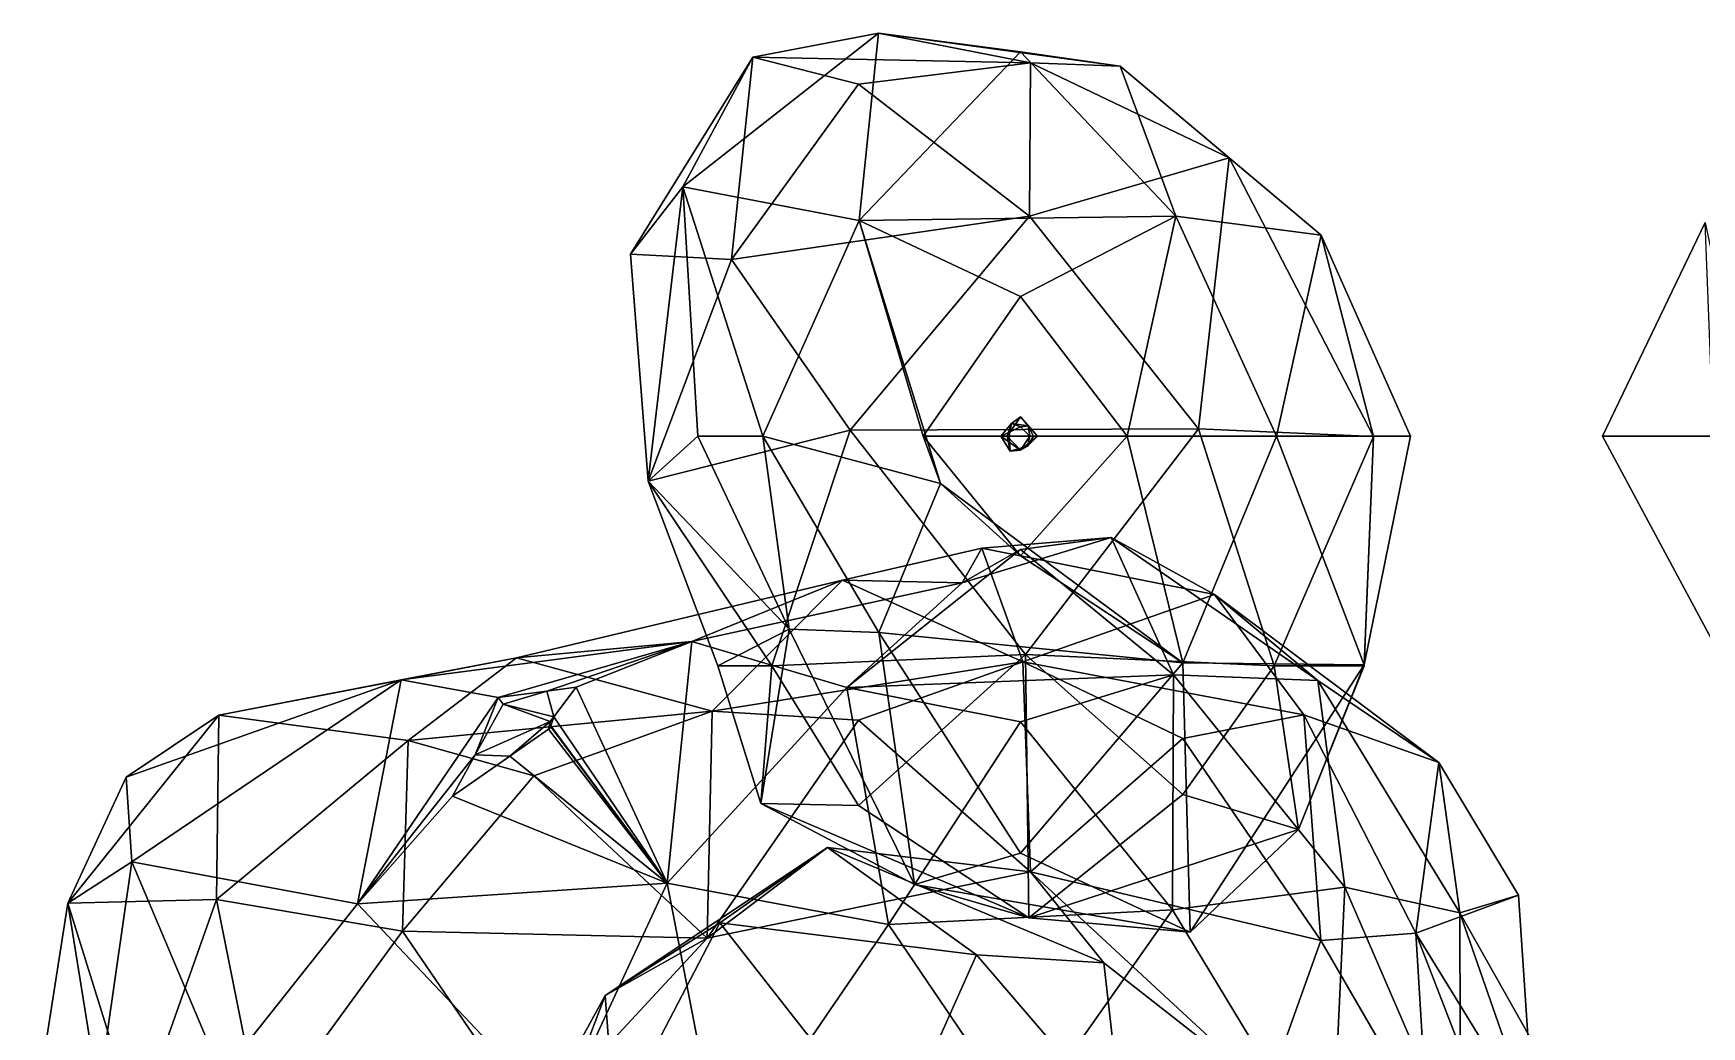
# Model space of a CAD drawing. Extents: x 290095 to 295679, y 4553756 to 4561441.
# Drawn here: x 293862.9 to 293992.5, y 4559110.5 to 4559187.7 of the extents above; entities that cross this region are included whole.
import ezdxf

# ---------------------------------------------------------------- set-up
doc = ezdxf.new("R2010")
doc.units = 0
doc.layers.add('Au_ppm_Pref_-_0_5', color=7, linetype='CONTINUOUS')

msp = doc.modelspace()

# ---------------------------------------------------------------- linework, layer by layer
at = {"layer": 'Au_ppm_Pref_-_0_5'}
for points in [[(293927.05, 4559173.12, 1817.95), (293928.54, 4559187.66, 1824.09), (293913.35, 4559175.75, 1823.3)], [(293918.77, 4559185.81, 1829.31), (293913.35, 4559175.75, 1823.3), (293928.54, 4559187.66, 1824.09)], [(293928.54, 4559187.66, 1824.09), (293940.36, 4559185.38, 1828.69), (293918.77, 4559185.81, 1829.31)], [(293928.54, 4559187.66, 1824.09), (293927.05, 4559173.12, 1817.95), (293939.58, 4559186.22, 1819.36)], [(293928.54, 4559187.66, 1824.09), (293947.31, 4559185.12, 1823.37), (293940.36, 4559185.38, 1828.69)], [(293947.31, 4559185.12, 1823.37), (293928.54, 4559187.66, 1824.09), (293939.58, 4559186.22, 1819.36)], [(293939.58, 4559186.22, 1819.36), (293927.05, 4559173.12, 1817.95), (293951.65, 4559173.47, 1817.55)], [(293947.31, 4559185.12, 1823.37), (293939.58, 4559186.22, 1819.36), (293951.65, 4559173.47, 1817.55)], [(293909.27, 4559170.51, 1829.31), (293913.35, 4559175.75, 1823.3), (293918.77, 4559185.81, 1829.31)], [(293909.27, 4559170.51, 1829.31), (293918.77, 4559185.81, 1829.31), (293917.12, 4559170.09, 1832.59)], [(293918.77, 4559185.81, 1829.31), (293926.98, 4559183.71, 1832.48), (293917.12, 4559170.09, 1832.59)], [(293918.77, 4559185.81, 1829.31), (293940.36, 4559185.38, 1828.69), (293926.98, 4559183.71, 1832.48)], [(293940.36, 4559185.38, 1828.69), (293940.28, 4559173.46, 1833.75), (293926.98, 4559183.71, 1832.48)], [(293940.28, 4559173.46, 1833.75), (293940.36, 4559185.38, 1828.69), (293955.79, 4559177.98, 1829.62)], [(293940.36, 4559185.38, 1828.69), (293947.31, 4559185.12, 1823.37), (293955.79, 4559177.98, 1829.62)], [(293955.79, 4559177.98, 1829.62), (293947.31, 4559185.12, 1823.37), (293962.92, 4559171.98, 1824.31)], [(293962.92, 4559171.98, 1824.31), (293947.31, 4559185.12, 1823.37), (293951.65, 4559173.47, 1817.55)], [(293940.28, 4559173.46, 1833.75), (293917.12, 4559170.09, 1832.59), (293926.98, 4559183.71, 1832.48)], [(293953.41, 4559156.95, 1833.73), (293940.28, 4559173.46, 1833.75), (293955.79, 4559177.98, 1829.62)], [(293953.41, 4559156.95, 1833.73), (293955.79, 4559177.98, 1829.62), (293967, 4559156.35, 1829.6)], [(293967, 4559156.35, 1829.6), (293955.79, 4559177.98, 1829.62), (293962.92, 4559171.98, 1824.31)], [(293910.64, 4559152.89, 1829.15), (293913.35, 4559175.75, 1823.3), (293909.27, 4559170.51, 1829.31)], [(293913.35, 4559175.75, 1823.3), (293910.64, 4559152.89, 1829.15), (293914.5, 4559156.37, 1823.37)], [(293914.5, 4559156.37, 1823.37), (293919.56, 4559156.37, 1819.88), (293913.35, 4559175.75, 1823.3)], [(293913.35, 4559175.75, 1823.3), (293919.56, 4559156.37, 1819.88), (293927.05, 4559173.12, 1817.95)], [(293926.35, 4559156.85, 1833.06), (293917.12, 4559170.09, 1832.59), (293940.28, 4559173.46, 1833.75)], [(293927.05, 4559173.12, 1817.95), (293919.56, 4559156.37, 1819.88), (293933.36, 4559152.71, 1817.43)], [(293926.35, 4559156.85, 1833.06), (293940.28, 4559173.46, 1833.75), (293953.41, 4559156.95, 1833.73)], [(293927.05, 4559173.12, 1817.95), (293939.58, 4559167.21, 1813.82), (293951.65, 4559173.47, 1817.55)], [(293932.01, 4559156.37, 1813.86), (293939.58, 4559167.21, 1813.82), (293927.05, 4559173.12, 1817.95)], [(293932.01, 4559156.37, 1813.86), (293927.05, 4559173.12, 1817.95), (293933.36, 4559152.71, 1817.43)], [(293951.65, 4559173.47, 1817.55), (293939.58, 4559167.21, 1813.82), (293947.87, 4559156.37, 1813.52)], [(293959.45, 4559156.37, 1817.8), (293951.65, 4559173.47, 1817.55), (293947.87, 4559156.37, 1813.52)], [(293951.65, 4559173.47, 1817.55), (293959.45, 4559156.37, 1817.8), (293962.92, 4559171.98, 1824.31)], [(293996.25, 4559156.37, 1864.35), (293984.77, 4559156.37, 1859.01), (293992.75, 4559172.97, 1859.01)], [(293992.75, 4559172.97, 1859.01), (293984.77, 4559156.37, 1859.01), (293993.4, 4559156.37, 1853.51)], [(293969.87, 4559156.37, 1823.37), (293962.92, 4559171.98, 1824.31), (293959.45, 4559156.37, 1817.8)], [(293969.87, 4559156.37, 1823.37), (293967, 4559156.35, 1829.6), (293962.92, 4559171.98, 1824.31)], [(293909.27, 4559170.51, 1829.31), (293917.12, 4559170.09, 1832.59), (293910.64, 4559152.89, 1829.15)], [(293926.35, 4559156.85, 1833.06), (293910.64, 4559152.89, 1829.15), (293917.12, 4559170.09, 1832.59)], [(293932.01, 4559156.37, 1813.86), (293947.87, 4559156.37, 1813.52), (293939.58, 4559167.21, 1813.82)], [(293938.54, 4559156.37, 1806.04), (293939.58, 4559157.88, 1806.06), (293940.88, 4559156.37, 1806.17)], [(293938.54, 4559156.37, 1806.04), (293938.88, 4559157.37, 1805.55), (293939.58, 4559157.88, 1806.06)], [(293939.58, 4559157.88, 1806.06), (293938.88, 4559157.37, 1805.55), (293940.16, 4559157.19, 1805.55)], [(293939.58, 4559157.88, 1806.06), (293940.16, 4559157.19, 1805.55), (293940.88, 4559156.37, 1806.17)], [(293926.35, 4559156.85, 1833.06), (293920.26, 4559138.55, 1832.48), (293910.64, 4559152.89, 1829.15)], [(293914.5, 4559156.37, 1823.37), (293910.64, 4559152.89, 1829.15), (293921.61, 4559141.39, 1824.13)], [(293914.5, 4559156.37, 1823.37), (293921.61, 4559141.39, 1824.13), (293919.56, 4559156.37, 1819.88)], [(293921.61, 4559141.39, 1824.13), (293928.56, 4559141.12, 1819.04), (293919.56, 4559156.37, 1819.88)], [(293919.56, 4559156.37, 1819.88), (293928.56, 4559141.12, 1819.04), (293933.36, 4559152.71, 1817.43)], [(293926.35, 4559156.85, 1833.06), (293939.96, 4559139.42, 1834.03), (293920.26, 4559138.55, 1832.48)], [(293926.35, 4559156.85, 1833.06), (293953.41, 4559156.95, 1833.73), (293939.96, 4559139.42, 1834.03)], [(293932.01, 4559156.37, 1813.86), (293933.36, 4559152.71, 1817.43), (293939.58, 4559147.09, 1814.34)], [(293932.01, 4559156.37, 1813.86), (293939.58, 4559147.09, 1814.34), (293947.87, 4559156.37, 1813.52)], [(293938.88, 4559157.37, 1805.55), (293938.05, 4559156.37, 1804.83), (293939.58, 4559157.1, 1805.31)], [(293938.88, 4559157.37, 1805.55), (293938.68, 4559156.37, 1805.55), (293938.05, 4559156.37, 1804.83)], [(293939.58, 4559157.1, 1805.31), (293938.05, 4559156.37, 1804.83), (293940.3, 4559156.37, 1805.22)], [(293938.68, 4559156.37, 1805.55), (293938.76, 4559155.21, 1805.55), (293938.05, 4559156.37, 1804.83)], [(293938.76, 4559155.21, 1805.55), (293939.58, 4559155.3, 1805.2), (293938.05, 4559156.37, 1804.83)], [(293940.3, 4559156.37, 1805.22), (293938.05, 4559156.37, 1804.83), (293939.58, 4559155.3, 1805.2)], [(293938.54, 4559156.37, 1806.04), (293938.68, 4559156.37, 1805.55), (293938.88, 4559157.37, 1805.55)], [(293938.54, 4559156.37, 1806.04), (293939.58, 4559155.29, 1805.92), (293938.76, 4559155.21, 1805.55)], [(293938.54, 4559156.37, 1806.04), (293940.88, 4559156.37, 1806.17), (293939.58, 4559155.29, 1805.92)], [(293938.54, 4559156.37, 1806.04), (293938.76, 4559155.21, 1805.55), (293938.68, 4559156.37, 1805.55)], [(293940.16, 4559157.19, 1805.55), (293938.88, 4559157.37, 1805.55), (293939.58, 4559157.1, 1805.31)], [(293940.16, 4559157.19, 1805.55), (293939.58, 4559157.1, 1805.31), (293940.3, 4559156.37, 1805.22)], [(293947.87, 4559156.37, 1813.52), (293939.58, 4559147.09, 1814.34), (293952.19, 4559138.78, 1817.21)], [(293939.58, 4559155.29, 1805.92), (293940.88, 4559156.37, 1806.17), (293940.12, 4559155.61, 1805.55)], [(293940.12, 4559155.61, 1805.55), (293940.3, 4559156.37, 1805.22), (293939.58, 4559155.3, 1805.2)], [(293939.96, 4559139.42, 1834.03), (293953.41, 4559156.95, 1833.73), (293959.27, 4559138.55, 1832.65)], [(293940.88, 4559156.37, 1806.17), (293940.59, 4559156.37, 1805.55), (293940.12, 4559155.61, 1805.55)], [(293940.12, 4559155.61, 1805.55), (293940.59, 4559156.37, 1805.55), (293940.3, 4559156.37, 1805.22)], [(293940.88, 4559156.37, 1806.17), (293940.16, 4559157.19, 1805.55), (293940.59, 4559156.37, 1805.55)], [(293940.59, 4559156.37, 1805.55), (293940.16, 4559157.19, 1805.55), (293940.3, 4559156.37, 1805.22)], [(293959.45, 4559156.37, 1817.8), (293947.87, 4559156.37, 1813.52), (293952.19, 4559138.78, 1817.21)], [(293959.45, 4559156.37, 1817.8), (293952.19, 4559138.78, 1817.21), (293966.28, 4559138.63, 1823.08)], [(293953.41, 4559156.95, 1833.73), (293967, 4559156.35, 1829.6), (293959.27, 4559138.55, 1832.65)], [(293966.28, 4559138.55, 1829.31), (293959.27, 4559138.55, 1832.65), (293967, 4559156.35, 1829.6)], [(293969.87, 4559156.37, 1823.37), (293959.45, 4559156.37, 1817.8), (293966.28, 4559138.63, 1823.08)], [(293967, 4559156.35, 1829.6), (293969.87, 4559156.37, 1823.37), (293966.28, 4559138.63, 1823.08)], [(293966.28, 4559138.55, 1829.31), (293967, 4559156.35, 1829.6), (293966.28, 4559138.63, 1823.08)], [(293996.25, 4559156.37, 1864.35), (293993.22, 4559140.66, 1859.01), (293984.77, 4559156.37, 1859.01)], [(293984.77, 4559156.37, 1859.01), (293993.22, 4559140.66, 1859.01), (293993.4, 4559156.37, 1853.51)], [(293939.58, 4559155.29, 1805.92), (293940.12, 4559155.61, 1805.55), (293938.76, 4559155.21, 1805.55)], [(293938.76, 4559155.21, 1805.55), (293940.12, 4559155.61, 1805.55), (293939.58, 4559155.3, 1805.2)], [(293916.07, 4559138.55, 1829.31), (293910.64, 4559152.89, 1829.15), (293920.26, 4559138.55, 1832.48)], [(293921.61, 4559141.39, 1824.13), (293910.64, 4559152.89, 1829.15), (293916.07, 4559138.55, 1829.31)], [(293933.36, 4559152.71, 1817.43), (293928.56, 4559141.12, 1819.04), (293952.19, 4559138.78, 1817.21)], [(293933.36, 4559152.71, 1817.43), (293952.19, 4559138.78, 1817.21), (293939.58, 4559147.09, 1814.34)], [(293936.58, 4559147.69, 1771.4), (293946.62, 4559148.51, 1775.86), (293935.03, 4559144.99, 1775.86)], [(293935.03, 4559144.99, 1775.86), (293946.62, 4559148.51, 1775.86), (293939.58, 4559147.58, 1778.87)], [(293936.58, 4559147.69, 1771.4), (293954.65, 4559144.08, 1769.88), (293946.62, 4559148.51, 1775.86)], [(293946.62, 4559148.51, 1775.86), (293951.45, 4559137.85, 1781.51), (293939.58, 4559147.58, 1778.87)], [(293946.62, 4559148.51, 1775.86), (293962.68, 4559137.39, 1775.17), (293951.45, 4559137.85, 1781.51)], [(293962.68, 4559137.39, 1775.17), (293946.62, 4559148.51, 1775.86), (293954.65, 4559144.08, 1769.88)], [(293936.58, 4559147.69, 1771.4), (293935.03, 4559144.99, 1775.86), (293925.74, 4559145.2, 1769.8)], [(293936.58, 4559147.69, 1771.4), (293925.74, 4559145.2, 1769.8), (293939.75, 4559138.84, 1763.89)], [(293926.07, 4559136.87, 1781), (293939.58, 4559147.58, 1778.87), (293951.45, 4559137.85, 1781.51)], [(293926.07, 4559136.87, 1781), (293935.03, 4559144.99, 1775.86), (293939.58, 4559147.58, 1778.87)], [(293936.58, 4559147.69, 1771.4), (293939.75, 4559138.84, 1763.89), (293954.65, 4559144.08, 1769.88)], [(293900.41, 4559139.15, 1770), (293925.74, 4559145.2, 1769.8), (293914.03, 4559140.42, 1776.13)], [(293925.74, 4559145.2, 1769.8), (293900.41, 4559139.15, 1770), (293915.62, 4559135.02, 1764.78)], [(293914.03, 4559140.42, 1776.13), (293925.74, 4559145.2, 1769.8), (293935.03, 4559144.99, 1775.86)], [(293926.07, 4559136.87, 1781), (293914.03, 4559140.42, 1776.13), (293935.03, 4559144.99, 1775.86)], [(293925.74, 4559145.2, 1769.8), (293915.62, 4559135.02, 1764.78), (293939.75, 4559138.84, 1763.89)], [(293954.65, 4559144.08, 1769.88), (293939.75, 4559138.84, 1763.89), (293961.58, 4559134.73, 1765.51)], [(293962.68, 4559137.39, 1775.17), (293954.65, 4559144.08, 1769.88), (293972.07, 4559131.04, 1769.92)], [(293972.07, 4559131.04, 1769.92), (293954.65, 4559144.08, 1769.88), (293961.58, 4559134.73, 1765.51)], [(293921.61, 4559141.39, 1824.13), (293916.07, 4559138.55, 1829.31), (293919.41, 4559127.84, 1829.31)], [(293921.61, 4559141.39, 1824.13), (293919.41, 4559127.84, 1829.31), (293931.33, 4559121.56, 1824.1)], [(293921.61, 4559141.39, 1824.13), (293931.33, 4559121.56, 1824.1), (293928.56, 4559141.12, 1819.04)], [(293928.56, 4559141.12, 1819.04), (293931.33, 4559121.56, 1824.1), (293939.58, 4559124, 1818.52)], [(293928.56, 4559141.12, 1819.04), (293939.58, 4559124, 1818.52), (293952.19, 4559138.78, 1817.21)], [(293891.46, 4559137.45, 1775.78), (293914.03, 4559140.42, 1776.13), (293898.99, 4559136.08, 1779.45)], [(293891.46, 4559137.45, 1775.78), (293900.41, 4559139.15, 1770), (293914.03, 4559140.42, 1776.13)], [(293898.99, 4559136.08, 1779.45), (293914.03, 4559140.42, 1776.13), (293902.79, 4559136.58, 1779.51)], [(293902.79, 4559136.58, 1779.51), (293914.03, 4559140.42, 1776.13), (293905.07, 4559136.88, 1779.55)], [(293914.03, 4559140.42, 1776.13), (293912.12, 4559121.65, 1783.18), (293905.07, 4559136.88, 1779.55)], [(293912.12, 4559121.65, 1783.18), (293914.03, 4559140.42, 1776.13), (293926.07, 4559136.87, 1781)], [(293926.98, 4559127.69, 1832.93), (293920.26, 4559138.55, 1832.48), (293939.96, 4559139.42, 1834.03)], [(293926.98, 4559127.69, 1832.93), (293939.96, 4559139.42, 1834.03), (293940.21, 4559118.96, 1829.62)], [(293939.96, 4559139.42, 1834.03), (293952.18, 4559128.55, 1832.65), (293940.21, 4559118.96, 1829.62)], [(293939.96, 4559139.42, 1834.03), (293959.27, 4559138.55, 1832.65), (293952.18, 4559128.55, 1832.65)], [(293877.29, 4559134.71, 1770.87), (293900.41, 4559139.15, 1770), (293891.46, 4559137.45, 1775.78)], [(293892.02, 4559132.73, 1764.58), (293900.41, 4559139.15, 1770), (293877.29, 4559134.71, 1770.87)], [(293915.62, 4559135.02, 1764.78), (293900.41, 4559139.15, 1770), (293892.02, 4559132.73, 1764.58)], [(293915.62, 4559135.02, 1764.78), (293926.98, 4559134.33, 1759.45), (293939.75, 4559138.84, 1763.89)], [(293919.41, 4559127.84, 1829.31), (293916.07, 4559138.55, 1829.31), (293920.26, 4559138.55, 1832.48)], [(293919.41, 4559127.84, 1829.31), (293920.26, 4559138.55, 1832.48), (293926.98, 4559127.69, 1832.93)], [(293940.35, 4559122.54, 1757.48), (293939.75, 4559138.84, 1763.89), (293926.98, 4559134.33, 1759.45)], [(293939.58, 4559124, 1818.52), (293952.75, 4559117.86, 1823.11), (293952.19, 4559138.78, 1817.21)], [(293940.35, 4559122.54, 1757.48), (293952.18, 4559132.89, 1759.93), (293939.75, 4559138.84, 1763.89)], [(293961.58, 4559134.73, 1765.51), (293939.75, 4559138.84, 1763.89), (293952.18, 4559132.89, 1759.93)], [(293961.17, 4559125.84, 1829.31), (293952.18, 4559128.55, 1832.65), (293959.27, 4559138.55, 1832.65)], [(293952.19, 4559138.78, 1817.21), (293952.75, 4559117.86, 1823.11), (293966.28, 4559138.63, 1823.08)], [(293961.17, 4559125.84, 1829.31), (293966.28, 4559138.63, 1823.08), (293952.75, 4559117.86, 1823.11)], [(293966.28, 4559138.55, 1829.31), (293961.17, 4559125.84, 1829.31), (293959.27, 4559138.55, 1832.65)], [(293961.17, 4559125.84, 1829.31), (293966.28, 4559138.55, 1829.31), (293966.28, 4559138.63, 1823.08)], [(293891.46, 4559137.45, 1775.78), (293870.54, 4559123.31, 1777.65), (293870.11, 4559129.89, 1775.86)], [(293891.46, 4559137.45, 1775.78), (293870.11, 4559129.89, 1775.86), (293877.29, 4559134.71, 1770.87)], [(293891.46, 4559137.45, 1775.78), (293888.06, 4559120.05, 1780.67), (293870.54, 4559123.31, 1777.65)], [(293888.06, 4559120.05, 1780.67), (293891.46, 4559137.45, 1775.78), (293898.99, 4559136.08, 1779.45)], [(293905.07, 4559136.88, 1779.55), (293903.31, 4559134.58, 1780.78), (293902.79, 4559136.58, 1779.51)], [(293905.07, 4559136.88, 1779.55), (293912.12, 4559121.65, 1783.18), (293903.31, 4559134.58, 1780.78)], [(293929.32, 4559118.45, 1785.87), (293912.12, 4559121.65, 1783.18), (293926.07, 4559136.87, 1781)], [(293926.07, 4559136.87, 1781), (293951.45, 4559137.85, 1781.51), (293939.58, 4559134.19, 1786.28)], [(293926.07, 4559136.87, 1781), (293939.58, 4559134.19, 1786.28), (293929.32, 4559118.45, 1785.87)], [(293951.45, 4559137.85, 1781.51), (293951.38, 4559119.59, 1786.98), (293939.58, 4559134.19, 1786.28)], [(293951.38, 4559119.59, 1786.98), (293951.45, 4559137.85, 1781.51), (293964.77, 4559121.36, 1781.92)], [(293951.45, 4559137.85, 1781.51), (293962.68, 4559137.39, 1775.17), (293964.77, 4559121.36, 1781.92)], [(293972.07, 4559131.04, 1769.92), (293973.69, 4559119.35, 1775.18), (293962.68, 4559137.39, 1775.17)], [(293962.68, 4559137.39, 1775.17), (293973.69, 4559119.35, 1775.18), (293964.77, 4559121.36, 1781.92)], [(293897.22, 4559131.63, 1780.32), (293888.06, 4559120.05, 1780.67), (293898.99, 4559136.08, 1779.45)], [(293899.39, 4559135.57, 1779.8), (293897.22, 4559131.63, 1780.32), (293898.99, 4559136.08, 1779.45)], [(293899.39, 4559135.57, 1779.8), (293903.03, 4559134.22, 1780.98), (293897.22, 4559131.63, 1780.32)], [(293902.79, 4559136.58, 1779.51), (293899.39, 4559135.57, 1779.8), (293898.99, 4559136.08, 1779.45)], [(293903.31, 4559134.58, 1780.78), (293899.39, 4559135.57, 1779.8), (293902.79, 4559136.58, 1779.51)], [(293903.31, 4559134.58, 1780.78), (293903.03, 4559134.22, 1780.98), (293899.39, 4559135.57, 1779.8)], [(293870.11, 4559129.89, 1775.86), (293865.57, 4559120.12, 1770.25), (293877.29, 4559134.71, 1770.87)], [(293877.29, 4559134.71, 1770.87), (293865.57, 4559120.12, 1770.25), (293877.11, 4559120.39, 1764.06)], [(293877.29, 4559134.71, 1770.87), (293877.11, 4559120.39, 1764.06), (293892.02, 4559132.73, 1764.58)], [(293915.62, 4559135.02, 1764.78), (293892.02, 4559132.73, 1764.58), (293901.78, 4559130, 1760.89)], [(293903.03, 4559134.22, 1780.98), (293899.91, 4559131.53, 1780.96), (293897.22, 4559131.63, 1780.32)], [(293903.03, 4559134.22, 1780.98), (293902.91, 4559133.62, 1781.1), (293899.91, 4559131.53, 1780.96)], [(293915.24, 4559117.38, 1758), (293915.62, 4559135.02, 1764.78), (293901.78, 4559130, 1760.89)], [(293903.1, 4559133.87, 1781.08), (293902.91, 4559133.62, 1781.1), (293903.03, 4559134.22, 1780.98)], [(293903.03, 4559134.22, 1780.98), (293903.31, 4559134.58, 1780.78), (293903.1, 4559133.87, 1781.08)], [(293912.12, 4559121.65, 1783.18), (293903.1, 4559133.87, 1781.08), (293903.31, 4559134.58, 1780.78)], [(293915.24, 4559117.38, 1758), (293926.98, 4559134.33, 1759.45), (293915.62, 4559135.02, 1764.78)], [(293915.24, 4559117.38, 1758), (293940.35, 4559122.54, 1757.48), (293926.98, 4559134.33, 1759.45)], [(293951.38, 4559119.59, 1786.98), (293929.32, 4559118.45, 1785.87), (293939.58, 4559134.19, 1786.28)], [(293952.18, 4559132.89, 1759.93), (293962.89, 4559117.21, 1760.1), (293961.58, 4559134.73, 1765.51)], [(293970.29, 4559117.78, 1764.78), (293961.58, 4559134.73, 1765.51), (293962.89, 4559117.21, 1760.1)], [(293961.58, 4559134.73, 1765.51), (293970.29, 4559117.78, 1764.78), (293972.07, 4559131.04, 1769.92)], [(293912.12, 4559121.65, 1783.18), (293899.91, 4559131.53, 1780.96), (293902.91, 4559133.62, 1781.1)], [(293903.12, 4559133.77, 1781.11), (293902.91, 4559133.62, 1781.1), (293903.1, 4559133.87, 1781.08)], [(293903.12, 4559133.77, 1781.11), (293912.12, 4559121.65, 1783.18), (293902.91, 4559133.62, 1781.1)], [(293912.12, 4559121.65, 1783.18), (293903.12, 4559133.77, 1781.11), (293903.1, 4559133.87, 1781.08)], [(293952.18, 4559132.89, 1759.93), (293940.35, 4559122.54, 1757.48), (293962.89, 4559117.21, 1760.1)], [(293892.02, 4559132.73, 1764.58), (293877.11, 4559120.39, 1764.06), (293891.57, 4559117.93, 1760.1)], [(293888.06, 4559120.05, 1780.67), (293897.22, 4559131.63, 1780.32), (293895.46, 4559128.42, 1780.74)], [(293892.02, 4559132.73, 1764.58), (293891.57, 4559117.93, 1760.1), (293901.78, 4559130, 1760.89)], [(293899.91, 4559131.53, 1780.96), (293895.46, 4559128.42, 1780.74), (293897.22, 4559131.63, 1780.32)], [(293899.91, 4559131.53, 1780.96), (293912.12, 4559121.65, 1783.18), (293895.46, 4559128.42, 1780.74)], [(293978.25, 4559120.74, 1769.92), (293972.07, 4559131.04, 1769.92), (293970.29, 4559117.78, 1764.78)], [(293978.25, 4559120.74, 1769.92), (293973.69, 4559119.35, 1775.18), (293972.07, 4559131.04, 1769.92)], [(293870.11, 4559129.89, 1775.86), (293870.54, 4559123.31, 1777.65), (293865.57, 4559120.12, 1770.25)], [(293915.24, 4559117.38, 1758), (293901.78, 4559130, 1760.89), (293891.57, 4559117.93, 1760.1)], [(293912.12, 4559121.65, 1783.18), (293888.06, 4559120.05, 1780.67), (293895.46, 4559128.42, 1780.74)], [(293919.41, 4559127.84, 1829.31), (293926.98, 4559127.69, 1832.93), (293940.21, 4559118.96, 1829.62)], [(293931.33, 4559121.56, 1824.1), (293919.41, 4559127.84, 1829.31), (293940.21, 4559118.96, 1829.62)], [(293961.17, 4559125.84, 1829.31), (293940.21, 4559118.96, 1829.62), (293952.18, 4559128.55, 1832.65)], [(293940.21, 4559118.96, 1829.62), (293961.17, 4559125.84, 1829.31), (293952.75, 4559117.86, 1823.11)], [(293915.24, 4559117.38, 1758), (293907.3, 4559112.94, 1752.1), (293924.59, 4559124.43, 1752.43)], [(293924.59, 4559124.43, 1752.43), (293907.3, 4559112.94, 1752.1), (293916.22, 4559118.58, 1746.8)], [(293915.24, 4559117.38, 1758), (293924.59, 4559124.43, 1752.43), (293940.35, 4559122.54, 1757.48)], [(293916.22, 4559118.58, 1746.8), (293936.16, 4559116.1, 1747.59), (293924.59, 4559124.43, 1752.43)], [(293924.59, 4559124.43, 1752.43), (293946.05, 4559115.47, 1752.94), (293940.35, 4559122.54, 1757.48)], [(293946.05, 4559115.47, 1752.94), (293924.59, 4559124.43, 1752.43), (293936.16, 4559116.1, 1747.59)], [(293952.75, 4559117.86, 1823.11), (293939.58, 4559124, 1818.52), (293931.33, 4559121.56, 1824.1)], [(293870.54, 4559123.31, 1777.65), (293867.96, 4559105.3, 1775.31), (293865.57, 4559120.12, 1770.25)], [(293877.54, 4559106.79, 1780.06), (293867.96, 4559105.3, 1775.31), (293870.54, 4559123.31, 1777.65)], [(293877.54, 4559106.79, 1780.06), (293870.54, 4559123.31, 1777.65), (293888.06, 4559120.05, 1780.67)], [(293940.35, 4559122.54, 1757.48), (293958.72, 4559105.53, 1757.2), (293962.89, 4559117.21, 1760.1)], [(293958.72, 4559105.53, 1757.2), (293940.35, 4559122.54, 1757.48), (293946.05, 4559115.47, 1752.94)], [(293903.72, 4559103.53, 1781.53), (293888.06, 4559120.05, 1780.67), (293912.12, 4559121.65, 1783.18)], [(293903.72, 4559103.53, 1781.53), (293912.12, 4559121.65, 1783.18), (293916.41, 4559099.55, 1785.66)], [(293916.41, 4559099.55, 1785.66), (293912.12, 4559121.65, 1783.18), (293929.32, 4559118.45, 1785.87)], [(293931.33, 4559121.56, 1824.1), (293940.21, 4559118.96, 1829.62), (293952.75, 4559117.86, 1823.11)], [(293963.72, 4559099.19, 1786), (293951.38, 4559119.59, 1786.98), (293964.77, 4559121.36, 1781.92)], [(293963.72, 4559099.19, 1786), (293964.77, 4559121.36, 1781.92), (293973.75, 4559100.56, 1781.49)], [(293973.69, 4559119.35, 1775.18), (293973.75, 4559100.56, 1781.49), (293964.77, 4559121.36, 1781.92)], [(293870.94, 4559102.92, 1765.01), (293865.57, 4559120.12, 1770.25), (293862.89, 4559102.92, 1769.92)], [(293862.89, 4559102.92, 1769.92), (293865.57, 4559120.12, 1770.25), (293867.96, 4559105.3, 1775.31)], [(293877.11, 4559120.39, 1764.06), (293865.57, 4559120.12, 1770.25), (293870.94, 4559102.92, 1765.01)], [(293877.11, 4559120.39, 1764.06), (293870.94, 4559102.92, 1765.01), (293880.62, 4559102.92, 1759.94)], [(293877.11, 4559120.39, 1764.06), (293880.62, 4559102.92, 1759.94), (293891.57, 4559117.93, 1760.1)], [(293877.54, 4559106.79, 1780.06), (293888.06, 4559120.05, 1780.67), (293903.72, 4559103.53, 1781.53)], [(293978.25, 4559120.74, 1769.92), (293970.29, 4559117.78, 1764.78), (293979.45, 4559102.88, 1769.62)], [(293978.25, 4559120.74, 1769.92), (293979.45, 4559102.88, 1769.62), (293973.69, 4559119.35, 1775.18)], [(293908.05, 4559102.92, 1746.81), (293916.22, 4559118.58, 1746.8), (293907.3, 4559112.94, 1752.1)], [(293908.05, 4559102.92, 1746.81), (293929.62, 4559101.46, 1745.01), (293916.22, 4559118.58, 1746.8)], [(293916.22, 4559118.58, 1746.8), (293929.62, 4559101.46, 1745.01), (293936.16, 4559116.1, 1747.59)], [(293939.75, 4559103.07, 1787.04), (293929.32, 4559118.45, 1785.87), (293951.38, 4559119.59, 1786.98)], [(293963.72, 4559099.19, 1786), (293939.75, 4559103.07, 1787.04), (293951.38, 4559119.59, 1786.98)], [(293973.69, 4559119.35, 1775.18), (293979.45, 4559102.88, 1769.62), (293982.97, 4559102.92, 1775.86)], [(293982.97, 4559102.92, 1775.86), (293973.75, 4559100.56, 1781.49), (293973.69, 4559119.35, 1775.18)], [(293901.81, 4559102.91, 1758.04), (293891.57, 4559117.93, 1760.1), (293880.62, 4559102.92, 1759.94)], [(293901.81, 4559102.91, 1758.04), (293915.24, 4559117.38, 1758), (293891.57, 4559117.93, 1760.1)], [(293901.81, 4559102.91, 1758.04), (293907.3, 4559112.94, 1752.1), (293915.24, 4559117.38, 1758)], [(293939.75, 4559103.07, 1787.04), (293916.41, 4559099.55, 1785.66), (293929.32, 4559118.45, 1785.87)], [(293970.29, 4559117.78, 1764.78), (293962.89, 4559117.21, 1760.1), (293971.19, 4559102.92, 1760.96)], [(293976.04, 4559102.92, 1763.98), (293979.45, 4559102.88, 1769.62), (293970.29, 4559117.78, 1764.78)], [(293970.29, 4559117.78, 1764.78), (293971.19, 4559102.92, 1760.96), (293976.04, 4559102.92, 1763.98)], [(293936.16, 4559116.1, 1747.59), (293929.62, 4559101.46, 1745.01), (293947.47, 4559102.92, 1750.69)], [(293947.47, 4559102.92, 1750.69), (293946.05, 4559115.47, 1752.94), (293936.16, 4559116.1, 1747.59)], [(293971.19, 4559102.92, 1760.96), (293962.89, 4559117.21, 1760.1), (293958.72, 4559105.53, 1757.2)], [(293946.05, 4559115.47, 1752.94), (293947.47, 4559102.92, 1750.69), (293958.72, 4559105.53, 1757.2)], [(293901.81, 4559102.91, 1758.04), (293903.5, 4559102.92, 1752.1), (293907.3, 4559112.94, 1752.1)], [(293908.05, 4559102.92, 1746.81), (293907.3, 4559112.94, 1752.1), (293903.5, 4559102.92, 1752.1)]]:
    msp.add_3dface(points, dxfattribs=at)

doc.saveas('drawing.dxf')
